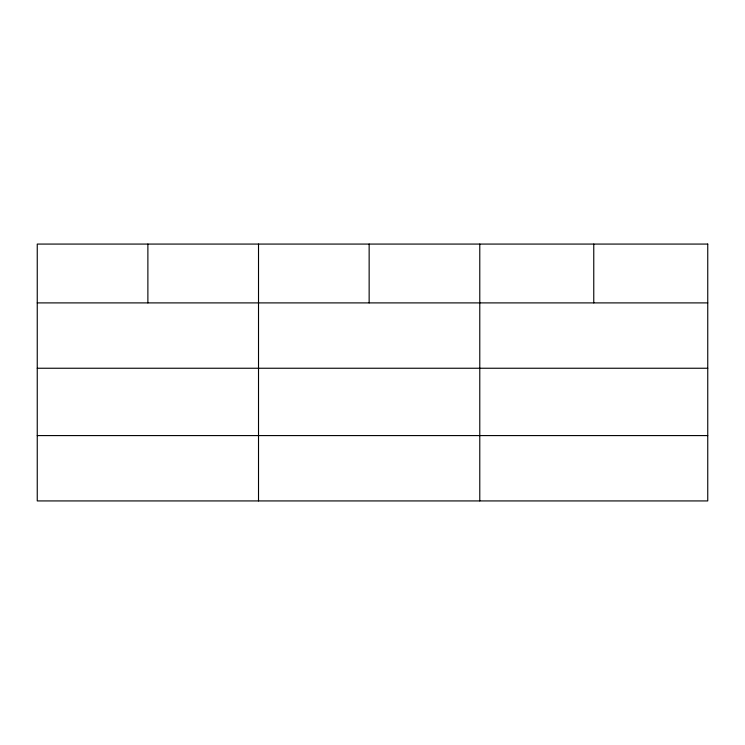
<?xml version="1.0" encoding="UTF-8"?>
<svg xmlns="http://www.w3.org/2000/svg" width="745" height="745" viewBox="0 0 745 745"><rect width="100%" height="100%" fill="white"/><g stroke="black" fill="none" stroke-linecap="round" stroke-linejoin="round"><path stroke-width="1.12" d="M37.25 302.898L707.75 302.898M37.25 368.244L707.75 368.244M37.25 435.583L707.75 435.583M593.765 244.071L593.765 302.898M479.78 244.071L479.78 500.929M369.147 244.071L369.147 302.898M258.515 244.071L258.515 500.929M147.883 244.071L147.883 302.898M707.75 244.071L37.25 244.071L37.25 500.929L707.75 500.929L707.75 244.071"/></g></svg>
